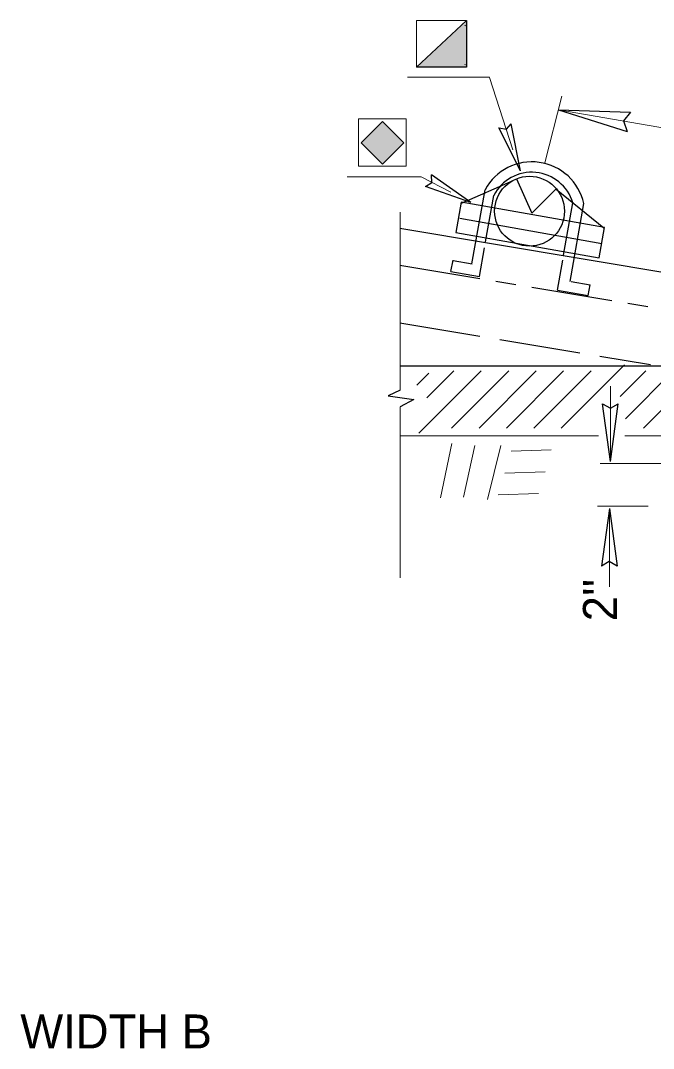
# Model space of a CAD drawing. Extents: x -1677 to -38, y -361 to 186.
# Drawn here: x -1505.98 to -1482.55, y -300.12 to -262.11 of the extents above; entities that cross this region are included whole.
import ezdxf

# ---------------------------------------------------------------- set-up
doc = ezdxf.new("R2010")
doc.units = 0
doc.header["$LTSCALE"] = 0.5
doc.linetypes.add('LONG_DASH_SHORT_DASH', pattern=[9.9, 6, -1.2, 1.5, -1.2])
doc.linetypes.add('LONG_DASHED', pattern=[7.5, 6, -1.5])
doc.layers.add('1', color=7, linetype='Continuous', lineweight=25)

msp = doc.modelspace()

# ---------------------------------------------------------------- hatches: boundary and pattern name
at = {"layer": '1'}
for points in [[(-1491.3185, -263.8315), (-1489.4762, -262.1101), (-1489.4762, -263.8315)], [(-1491.7921, -266.6329), (-1492.5817, -267.4223), (-1493.3708, -266.6329), (-1492.5817, -265.8438)]]:
    msp.add_hatch(color=256, dxfattribs=at).paths.add_polyline_path(points)

# ---------------------------------------------------------------- linework, layer by layer
for p, q in [((-1489.5067, -262.3092), (-1489.5321, -262.284)), ((-1489.5254, -263.7417), (-1489.5067, -263.723)), ((-1486.0673, -265.4093), (-1483.4027, -265.4962)), ((-1486.0673, -265.4093), (-1483.5255, -266.2114)), ((-1487.4779, -267.6705), (-1487.8132, -265.9253)), ((-1487.4779, -267.6705), (-1488.2713, -266.0801)), ((-1489.3107, -268.8428), (-1490.7644, -267.8207)), ((-1489.3107, -268.8428), (-1490.9862, -268.2505)), ((-1489.6527, -268.8584), (-1487.7494, -268.0272)), ((-1486.1471, -268.3478), (-1484.3875, -269.7724)), ((-1489.7142, -269.4226), (-1484.4623, -270.3488)), ((-1491.9373, -269.7884), (-1465.2396, -274.2387)), ((-1491.9373, -274.8766), (-1465.0229, -274.8766)), ((-1484.1463, -278.4137), (-1484.4388, -276.2849)), ((-1484.1463, -278.4137), (-1483.8537, -276.2849)), ((-1484.1837, -280.1534), (-1484.4762, -282.2822)), ((-1484.1837, -280.1534), (-1483.8912, -282.2822))]:
    msp.add_line(p, q, dxfattribs=at)
at = {"layer": '1', "lineweight": 13}
for p, q in [((-1491.6537, -264.2013), (-1488.6229, -264.2013)), ((-1488.6229, -264.2099), (-1487.7552, -266.8855)), ((-1486.5687, -267.3741), (-1485.944, -264.9078)), ((-1486.0673, -265.4093), (-1461.6861, -269.6028)), ((-1493.885, -267.8868), (-1491.1529, -267.8868)), ((-1491.1529, -267.8868), (-1490.0544, -268.4537)), ((-1491.9225, -275.7759), (-1491.9225, -269.1926)), ((-1491.3132, -275.5934), (-1490.8675, -275.1478)), ((-1491.2302, -277.3707), (-1488.9237, -275.0645)), ((-1490.9423, -276.0678), (-1489.9388, -275.0645)), ((-1490.024, -277.1803), (-1487.9083, -275.0645)), ((-1489.0092, -277.1803), (-1486.8932, -275.0645)), ((-1487.994, -277.1803), (-1485.8782, -275.0645)), ((-1486.9783, -277.1803), (-1484.8628, -275.0645)), ((-1485.9636, -277.1803), (-1483.6221, -274.8392)), ((-1483.7796, -276.0116), (-1482.8325, -275.0645)), ((-1483.5911, -276.8384), (-1481.8171, -275.0645)), ((-1482.9177, -277.1803), (-1480.8019, -275.0645)), ((-1484.1463, -278.4137), (-1484.1463, -275.6325)), ((-1491.9225, -282.7222), (-1491.9225, -276.3891)), ((-1491.9373, -277.4613), (-1484.5919, -277.4613)), ((-1483.6165, -277.4613), (-1464.6342, -277.4613)), ((-1490.4321, -279.7599), (-1490.0098, -277.7459)), ((-1489.5873, -279.7351), (-1489.165, -277.8205)), ((-1488.6929, -279.8226), (-1488.1958, -277.8205)), ((-1487.8236, -278.0324), (-1486.3328, -277.9826)), ((-1480.7948, -278.4945), (-1484.5186, -278.4945)), ((-1488.0471, -278.8528), (-1486.5562, -278.803)), ((-1488.2957, -279.6487), (-1486.8048, -279.5988)), ((-1482.7457, -280.0713), (-1484.6179, -280.0713)), ((-1484.1837, -283.0538), (-1484.1837, -280.1534))]:
    msp.add_line(p, q, dxfattribs=at)
at = {"layer": '1', "linetype": 'LONG_DASHED'}
for p, q in [((-1489.2703, -271.1047), (-1488.7871, -268.3657)), ((-1488.7629, -270.287), (-1488.4615, -268.5755)), ((-1485.8773, -270.7876), (-1485.5354, -268.8487)), ((-1485.6353, -271.7553), (-1485.1286, -268.8799)), ((-1488.9908, -271.5793), (-1488.8025, -270.5128)), ((-1490.0458, -271.393), (-1489.9711, -270.9697)), ((-1489.9613, -270.9826), (-1489.2617, -271.1062)), ((-1486.1046, -272.0768), (-1485.9094, -270.9703)), ((-1490.0458, -271.393), (-1488.9908, -271.5793)), ((-1485.5958, -271.7622), (-1484.899, -271.8853)), ((-1486.1046, -272.0768), (-1484.9683, -272.2776)), ((-1484.9683, -272.2776), (-1484.899, -271.8853)), ((-1491.9373, -273.2834), (-1482.6653, -274.8295))]:
    msp.add_line(p, q, dxfattribs=at)
at = {"layer": '1', "linetype": 'LONG_DASH_SHORT_DASH'}
msp.add_line((-1491.9373, -271.152), (-1479.0904, -273.2934), dxfattribs=at)
at = {"layer": '1', "lineweight": 13}
for points in [[(-1491.3185, -263.8315), (-1489.4762, -263.8315), (-1489.4762, -262.1101), (-1491.3185, -262.1101)], [(-1491.7072, -265.7419), (-1491.7072, -267.4996), (-1493.465, -267.4996), (-1493.465, -265.7419)], [(-1491.7921, -266.6329), (-1492.5817, -267.4223), (-1493.3708, -266.6329), (-1492.5817, -265.8438)]]:
    msp.add_lwpolyline(points, close=True, dxfattribs=at)
at = {"layer": '1', "linetype": 'LONG_DASHED'}
msp.add_lwpolyline([(-1491.3185, -263.8315), (-1489.4762, -262.1101), (-1489.4762, -263.8315)], close=True, dxfattribs=at)
at = {"layer": '1'}
for points in [[(-1483.4027, -265.4962), (-1483.6661, -265.8228), (-1483.5255, -266.2114)], [(-1488.2713, -266.0801), (-1487.9957, -266.1313), (-1487.8132, -265.9253)], [(-1490.9862, -268.2505), (-1490.7525, -268.0959), (-1490.7644, -267.8207)], [(-1487.6219, -267.9642), (-1487.0519, -269.2322), (-1486.1637, -268.3453)], [(-1491.9225, -275.7759), (-1492.3682, -275.9872), (-1491.4254, -276.1257), (-1491.9225, -276.3891)], [(-1484.4388, -276.2849), (-1484.1432, -276.4496), (-1483.8537, -276.2849)], [(-1483.8912, -282.2822), (-1484.1867, -282.1175), (-1484.4762, -282.2822)]]:
    msp.add_lwpolyline(points, dxfattribs=at)
msp.add_lwpolyline([(-1489.8644, -269.9497), (-1484.5571, -270.8863), (-1484.3587, -269.7618), (-1489.6662, -268.8257)], close=True, dxfattribs=at)
msp.add_circle((-1487.1379, -269.1609), 1.2922, dxfattribs=at)
for radius, start, end in [(1.9718, 12.4696, 151.52816), (1.5857, 16.75256, 152.58609)]:
    msp.add_arc((-1487.0538, -269.3057), radius, start, end, dxfattribs=at)

# ---------------------------------------------------------------- texts
msp.add_text("2''", height=1.256, rotation=90, dxfattribs=at).set_placement((-1483.9057, -284.3263))
msp.add_text('WIDTH B', height=1.256, dxfattribs=at).set_placement((-1505.9858, -300.1212))

doc.saveas('drawing.dxf')
